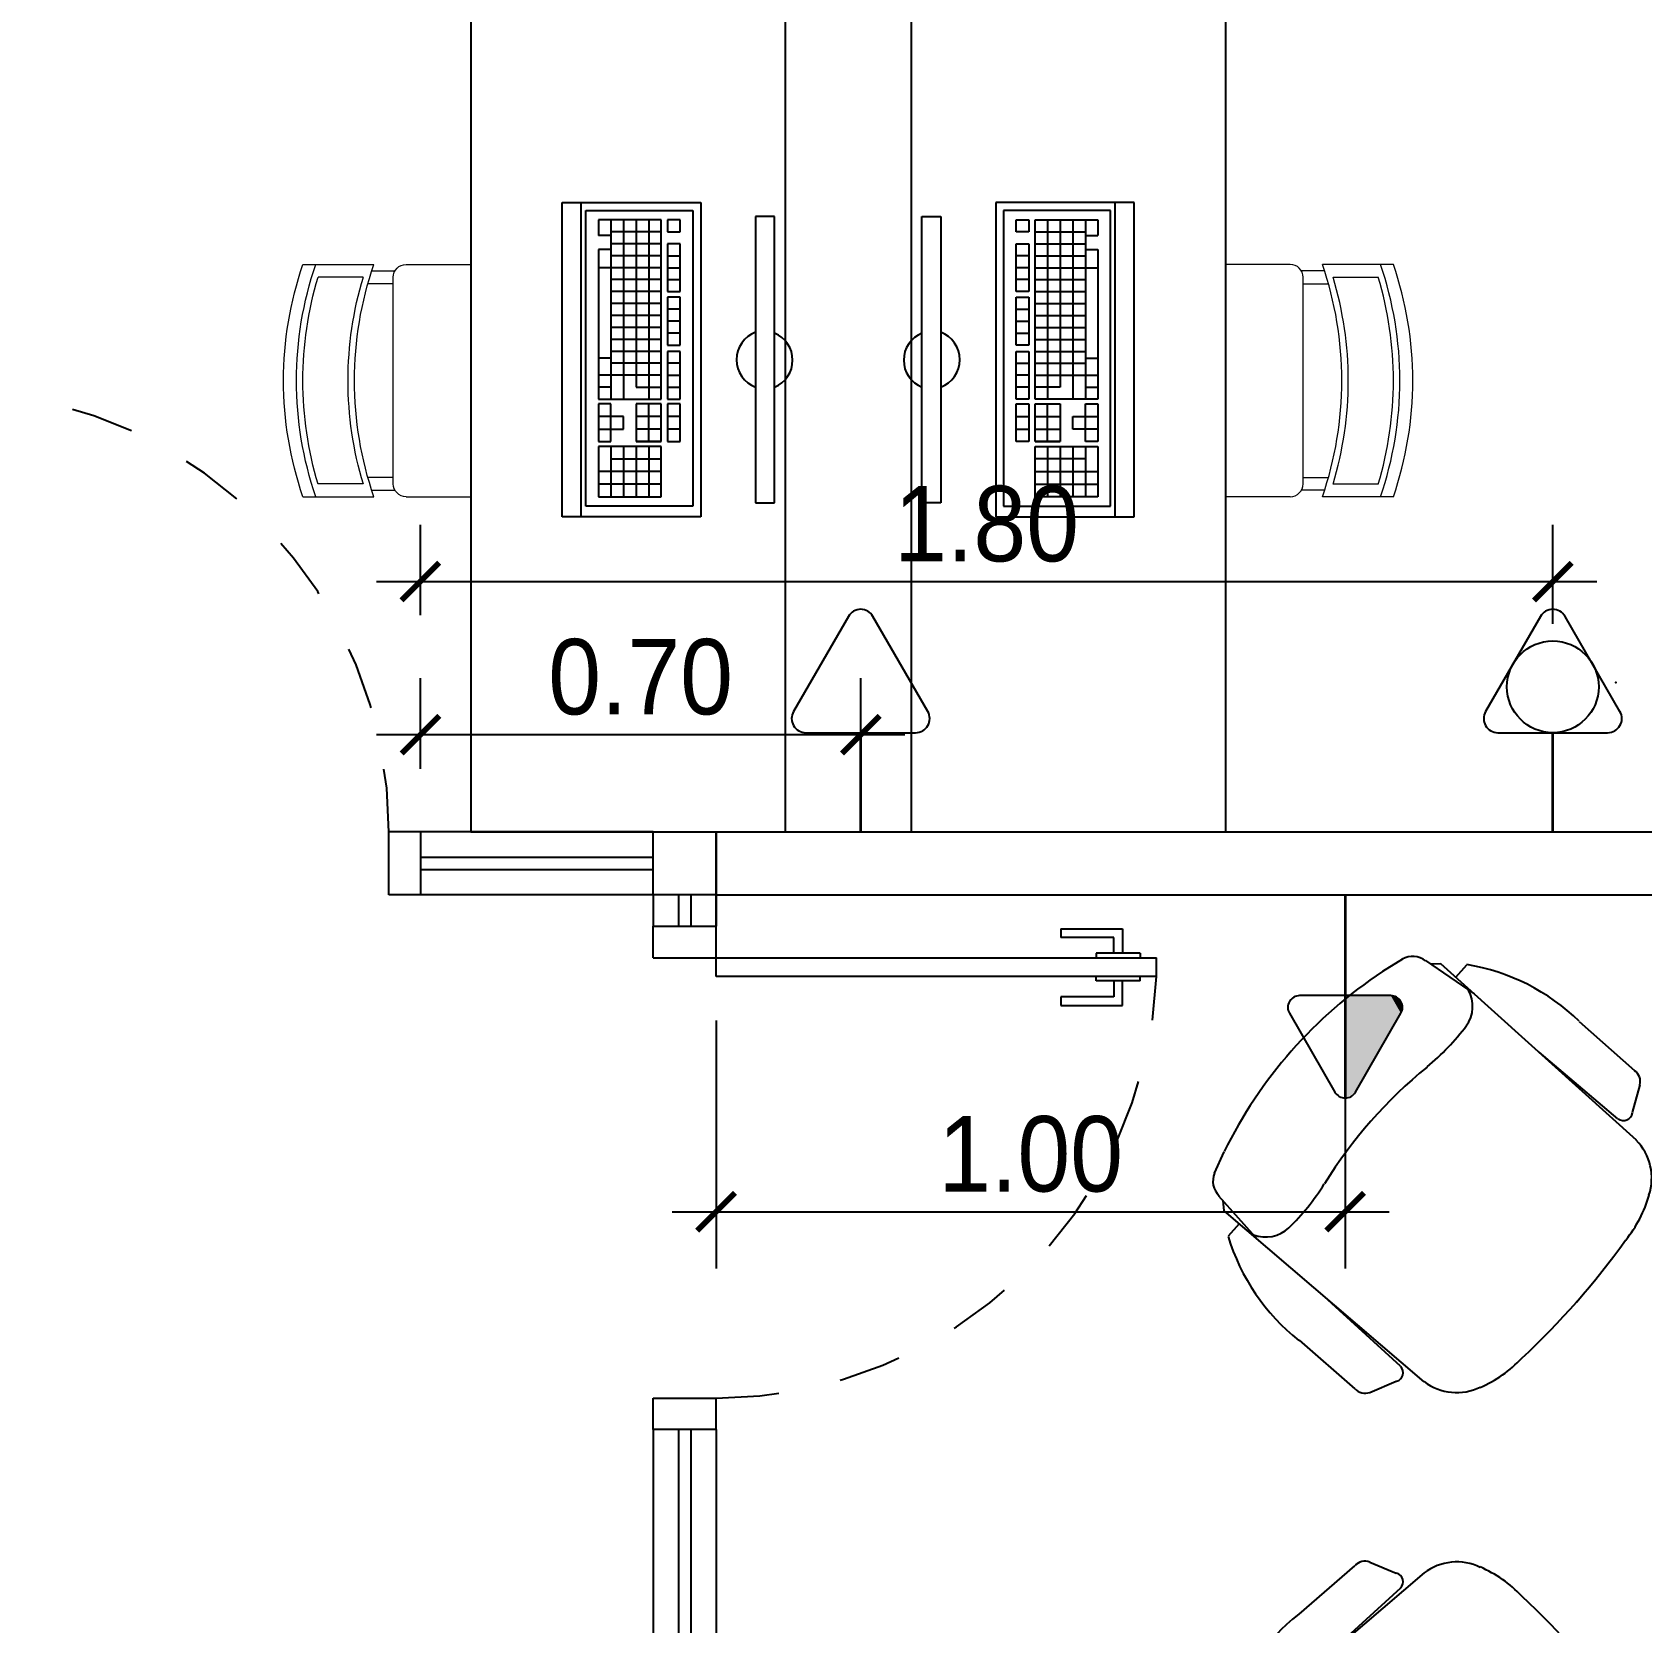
# Model space of a CAD drawing. Header units: millimetres. Extents: x 7034 to 7235, y -465 to -380.
# Drawn here: x 7139.607 to 7142.166, y -411.341 to -408.812 of the extents above; entities that cross this region are included whole.
import ezdxf

# ---------------------------------------------------------------- set-up
doc = ezdxf.new("R2010")
doc.units = ezdxf.units.MM
doc.header["$LTSCALE"] = 0.005
doc.linetypes.add('CONTINUO', pattern=[0])
doc.linetypes.add('DASHED', pattern=[19.05, 12.7, -6.35])
doc.layers.get('0').update_dxf_attribs({"linetype": 'CONTINUO'})
doc.layers.get('DEFPOINTS').update_dxf_attribs({"linetype": 'CONTINUO', "lineweight": 15})
for name, color, linetype in [('- COTAS', 12, 'Continuous'), ('0-TOMADAS', 12, 'Continuous'), ('ARQ-PEITORIAL', 4, 'Continuous'), ('ARQ_ESQUADRIA', 5, 'Continuous'), ('ARQ_JANELAALTA', 150, 'DASHED'), ('JANELA', 10, 'Continuous'), ('NN_PISO', 8, 'Continuous')]:
    doc.layers.add(name, color=color, linetype=linetype)
doc.layers.add('0-LAYOUT', color=250, linetype='Continuous', lineweight=25)
doc.styles.add('ARQ', font='arial.ttf', dxfattribs={"width": 0.9})
doc.dimstyles.new('1-50', dxfattribs={"dimtxt": 0.12, "dimasz": 0.06, "dimexe": 0.09, "dimexo": 0.1, "dimgap": 0.03, "dimtad": 1, "dimzin": 0, "dimdsep": 46, "dimtxsty": 'ARQ', "dimblk": 'ARCHTICK', "dimcen": 0, "dimdle": 0.07, "dimclrd": 1, "dimclre": 1, "dimclrt": 7, "dimadec": 0, "dimazin": 0, "dimtm": 1e-09, "dimtfac": 1, "dimtofl": 0, "dimtmove": 2, "dimatfit": 3, "dimldrblk": 'ARCHTICK', "dimfxl": 1, "dimtolj": 1, "dimtzin": 0, "dimlwd": -1, "dimlwe": -1, "dimarcsym": 0})

# ---------------------------------------------------------------- blocks, each defined once
blk = doc.blocks.new('vafres')
at = {"lineweight": 13, "ltscale": 0.2}
for p, q in [((2157.847, 914.6481), (2157.847, 914.5352)), ((2158.2163, 914.6481), (2158.2163, 914.5352)), ((2157.8675, 914.5521), (2157.8675, 914.6239)), ((2158.1958, 914.5521), (2158.1958, 914.6239)), ((2157.8778, 914.5044), (2157.8778, 914.5455)), ((2158.1856, 914.5044), (2158.1856, 914.5448)), ((2157.8573, 914.5386), (2157.8573, 914.5017)), ((2158.2061, 914.5386), (2158.2061, 914.5017)), ((2158.1958, 914.5044), (2157.8675, 914.5044)), ((2157.847, 914.4839), (2157.847, 914.3813)), ((2158.2163, 914.4839), (2158.2163, 914.3813))]:
    blk.add_line(p, q, dxfattribs=at)
for centre, radius, start, end in [((2158.0317, 914.1094), 0.5694, 71.0753, 108.9246), ((2158.0317, 914.0889), 0.5694, 71.0753, 108.9246), ((2158.0317, 914.0787), 0.5694, 73.2016, 106.7984), ((2158.0317, 914.0787), 0.5694, 73.2016, 106.7984), ((2158.0317, 914.0069), 0.5694, 73.2016, 106.7984), ((2158.0317, 913.9966), 0.5694, 71.0753, 108.9246), ((2157.8675, 914.4839), 0.0205, 90, 180), ((2158.1958, 914.4839), 0.0205, 360, 90)]:
    blk.add_arc(centre, radius, start, end, dxfattribs=at)
blk = doc.blocks.new('_ArchTick')
at = {"color": 0, "linetype": 'ByBlock', "const_width": 0.15}
blk.add_lwpolyline([(-0.5, -0.5), (0.5, 0.5)], dxfattribs=at)
blk = doc.blocks.new('*D71')
at = {"layer": '- COTAS', "color": 1, "transparency": 16777216}
for p, q in [((7140.6945, -410.3832), (7140.6945, -410.7771)), ((7141.6945, -410.3832), (7141.6945, -410.7771)), ((7140.6245, -410.6871), (7141.7645, -410.6871))]:
    blk.add_line(p, q, dxfattribs=at)
at = {"layer": 'DEFPOINTS', "color": 0, "transparency": 16777216}
for p in [(7140.6945, -410.2832), (7141.6945, -410.2832), (7141.6945, -410.6871)]:
    blk.add_point(p, dxfattribs=at)
at = {"layer": '- COTAS', "color": 1, "transparency": 16777216, "xscale": 0.06, "yscale": 0.06, "zscale": 0.06, "rotation": 180}
blk.add_blockref('_ArchTick', (7140.6945, -410.6871), dxfattribs=at)
at = {"layer": '- COTAS', "color": 1, "transparency": 16777216, "xscale": 0.06, "yscale": 0.06, "zscale": 0.06}
blk.add_blockref('_ArchTick', (7141.6945, -410.6871), dxfattribs=at)
at = {"layer": '- COTAS', "color": 7, "transparency": 16777216, "insert": (7141.1945, -410.5958), "char_height": 0.12, "attachment_point": 5, "style": 'ARQ'}
blk.add_mtext('\\A1;1.00', dxfattribs=at)
blk = doc.blocks.new('TOMADA-H115')
blk.add_lwpolyline([(-0.066, 0.1461), (0.066, 0.1461, 0.57735), (0.0807, 0.1717), (0.0148, 0.2859, 0.57735), (-0.0148, 0.2859), (-0.0807, 0.1717, 0.57735)], format="xyb", close=True)
blk.add_lwpolyline([(-0.066, 0.1461), (0.066, 0.1461, 0.57735), (0.0807, 0.1717), (0.0148, 0.2859, 0.57735), (-0.0148, 0.2859), (-0.0807, 0.1717, 0.57735)], format="xyb", close=True)
at = {"const_width": 0.00374}
blk.add_lwpolyline([(0, 0.2945), (0, 0)], dxfattribs=at)
for points in [[(-0.066, 0.1461), (-0.0807, 0.1717), (0, 0.1461), (0, 0.2945)], [(-0.0807, 0.1717), (0, 0.2945), (-0.0148, 0.2859)], [(-0.081, 0.1552), (-0.0807, 0.1717), (-0.083, 0.1641)], [(-0.083, 0.1641), (-0.0807, 0.1717), (-0.0822, 0.1683)], [(-0.081, 0.1552), (-0.083, 0.1641), (-0.0827, 0.1597)], [(-0.066, 0.1461), (-0.0807, 0.1717), (-0.081, 0.1552)], [(-0.081, 0.1552), (-0.066, 0.1461), (-0.0742, 0.1482)], [(-0.081, 0.1552), (-0.0742, 0.1482), (-0.0782, 0.1513)], [(-0.0742, 0.1482), (-0.066, 0.1461), (-0.0702, 0.1466)]]:
    blk.add_solid(points)
blk = doc.blocks.new('TOMADA-H30')
blk.add_lwpolyline([(-0.1082, 0.1955), (0.1082, 0.1955, 0.57735), (0.1324, 0.2375), (0.0242, 0.4248, 0.57735), (-0.0242, 0.4248), (-0.1324, 0.2375, 0.57735)], format="xyb", close=True)
at = {"const_width": 0.005}
blk.add_lwpolyline([(0, 0.1955), (0, 0)], dxfattribs=at)
blk = doc.blocks.new('2541982')
at = {"layer": '0-TOMADAS', "xscale": 0.6451236243583418, "yscale": 0.6451236243583418, "zscale": 0.6451236243583418, "rotation": 270}
blk.add_blockref('TOMADA-H30', (3218.8519, 1440.9676), dxfattribs=at)
blk = doc.blocks.new('*D225')
at = {"layer": 'DEFPOINTS', "color": 0, "transparency": 16777216}
for p in [(7140.9245, -409.9286), (7140.2245, -410.0832), (7140.9245, -410.0832)]:
    blk.add_point(p, dxfattribs=at)
at = {"layer": 'NN_PISO', "color": 1, "transparency": 16777216}
for p, q in [((7140.2245, -409.9832), (7140.2245, -409.8386)), ((7140.9245, -409.9832), (7140.9245, -409.8386)), ((7140.1545, -409.9286), (7140.9945, -409.9286))]:
    blk.add_line(p, q, dxfattribs=at)
at = {"layer": 'NN_PISO', "color": 1, "transparency": 16777216, "xscale": 0.06, "yscale": 0.06, "zscale": 0.06, "rotation": 180}
blk.add_blockref('_ArchTick', (7140.2245, -409.9286), dxfattribs=at)
at = {"layer": 'NN_PISO', "color": 1, "transparency": 16777216, "xscale": 0.06, "yscale": 0.06, "zscale": 0.06}
blk.add_blockref('_ArchTick', (7140.9245, -409.9286), dxfattribs=at)
at = {"layer": 'NN_PISO', "color": 7, "transparency": 16777216, "insert": (7140.5745, -409.8373), "char_height": 0.12, "attachment_point": 5, "style": 'ARQ'}
blk.add_mtext('\\A1;0.70', dxfattribs=at)
blk = doc.blocks.new('*D226')
at = {"layer": 'DEFPOINTS', "color": 0, "transparency": 16777216}
for p in [(7142.0245, -409.6853), (7140.2245, -409.8386), (7142.0245, -409.8526)]:
    blk.add_point(p, dxfattribs=at)
at = {"layer": 'NN_PISO', "color": 1, "transparency": 16777216}
for p, q in [((7140.2245, -409.7386), (7140.2245, -409.5953)), ((7142.0245, -409.7526), (7142.0245, -409.5953)), ((7140.1545, -409.6853), (7142.0945, -409.6853))]:
    blk.add_line(p, q, dxfattribs=at)
at = {"layer": 'NN_PISO', "color": 1, "transparency": 16777216, "xscale": 0.06, "yscale": 0.06, "zscale": 0.06, "rotation": 180}
blk.add_blockref('_ArchTick', (7140.2245, -409.6853), dxfattribs=at)
at = {"layer": 'NN_PISO', "color": 1, "transparency": 16777216, "xscale": 0.06, "yscale": 0.06, "zscale": 0.06}
blk.add_blockref('_ArchTick', (7142.0245, -409.6853), dxfattribs=at)
at = {"layer": 'NN_PISO', "color": 7, "transparency": 16777216, "insert": (7141.1245, -409.594), "char_height": 0.12, "attachment_point": 5, "style": 'ARQ'}
blk.add_mtext('\\A1;1.80', dxfattribs=at)
blk = doc.blocks.new('A$C686A6CA0')
at = {"layer": 'ARQ-PEITORIAL'}
for p, q in [((-0.1, 2.53), (-0.1, 2.48)), ((0, 2.53), (0, 2.48)), ((-0.1, 2.48), (0, 2.48))]:
    blk.add_line(p, q, dxfattribs=at)
at = {"layer": 'ARQ_ESQUADRIA'}
for p, q in [((-0.52, 2.53), (-0.52, 2.63)), ((-0.47, 2.63), (-0.52, 2.63)), ((-0.47, 2.59), (-0.1, 2.59)), ((-0.47, 2.57), (-0.1, 2.57)), ((-0.47, 2.53), (-0.52, 2.53)), ((-0.06, 2.53), (-0.06, 2.48)), ((-0.04, 2.53), (-0.04, 2.48)), ((-0.1, 2.43), (-0.1, 2.48)), ((-0.1, 2.43), (-0.1, 2.48)), ((0, 2.43), (0, 2.48)), ((0, 2.43), (0, 2.48)), ((0.5481, 2.476), (0.6461, 2.476)), ((0.5481, 2.476), (0.5481, 2.462)), ((0.5621, 2.462), (0.5481, 2.462)), ((0.6321, 2.462), (0.5621, 2.462)), ((0.5621, 2.462), (0.5621, 2.462)), ((0.6321, 2.437), (0.6321, 2.462)), ((0.6461, 2.476), (0.6461, 2.437)), ((0.6741, 2.437), (0.6041, 2.437)), ((0.6041, 2.437), (0.6041, 2.43)), ((0.6741, 2.437), (0.6741, 2.43)), ((-0.1, 2.43), (0, 2.43)), ((-0.1, 2.43), (0, 2.43)), ((0, 2.43), (0.7, 2.43)), ((0, 2.4), (0, 2.43)), ((0.7, 2.4), (0.7, 2.43)), ((0.7, 2.4), (0, 2.4)), ((0.6041, 2.393), (0.6041, 2.4)), ((0.6741, 2.393), (0.6041, 2.393)), ((0.6321, 2.393), (0.6321, 2.368)), ((0.6461, 2.354), (0.6461, 2.393)), ((0.6741, 2.393), (0.6741, 2.4)), ((0.5481, 2.368), (0.5481, 2.354)), ((0.5621, 2.368), (0.5481, 2.368)), ((0.5481, 2.354), (0.6461, 2.354)), ((0.5621, 2.368), (0.5621, 2.368)), ((0.6321, 2.368), (0.5621, 2.368)), ((-0.1, 1.73), (0, 1.73)), ((-0.1, 1.68), (-0.1, 1.73)), ((0, 1.68), (0, 1.73)), ((0, 1.68), (-0.1, 1.68)), ((-0.06, 1.68), (-0.06, 0.1)), ((-0.04, 1.68), (-0.04, 0.1))]:
    blk.add_line(p, q, dxfattribs=at)
at = {"layer": 'ARQ_JANELAALTA'}
for centre, start, end in [((-1.2207, 2.63), 0, 87.4911), ((0, 2.4307), 270, 357.4911)]:
    blk.add_arc(centre, 0.7007, start, end, dxfattribs=at)
at = {"layer": 'JANELA'}
for p, q in [((-0.47, 2.63), (-0.47, 2.53)), ((-0.1, 2.63), (-0.47, 2.63)), ((-0.1, 2.53), (-0.47, 2.53)), ((-0.1, 2.53), (-0.1, 2.48)), ((0, 2.48), (0, 2.53)), ((-0.1, 2.48), (0, 2.48)), ((-0.1, 1.68), (-0.1, 0.1)), ((0, 1.68), (0, 0.1))]:
    blk.add_line(p, q, dxfattribs=at)
blk.add_lwpolyline([(0, 2.53), (-0.1, 2.53), (-0.1, 2.63), (0, 2.63)], close=True, dxfattribs=at)
blk = doc.blocks.new('A$C1D1E4AAD')
at = {"layer": '0-LAYOUT', "linetype": 'ByBlock'}
for p, q in [((-2.0148, 0), (-2.0148, -1.6)), ((-1.2148, 0), (-1.2148, -1.6)), ((-2.519, -0.1026), (-2.5509, -0.1221)), ((-2.4046, -0.1576), (-2.4818, -0.1047)), ((-2.4578, -0.1099), (-2.4741, -0.1104)), ((-2.1472, -0.3901), (-2.4578, -0.1099)), ((-2.4339, -0.1309), (-2.4167, -0.1112)), ((-2.2381, -0.2014), (-2.1504, -0.2795)), ((-2.1764, -0.356), (-2.3019, -0.25)), ((-2.1416, -0.302), (-2.154, -0.3461)), ((-2.8176, -0.4426), (-2.8024, -0.4084)), ((-2.7483, -0.5489), (-2.8107, -0.4792)), ((-2.8025, -0.5023), (-2.8041, -0.4861)), ((-0.8836, -0.4795), (-1.001, -0.4803)), ((-2.4845, -0.7742), (-2.8025, -0.5023)), ((-1.0225, -0.4914), (-1.0423, -0.5327)), ((-2.7786, -0.5233), (-2.7959, -0.5429)), ((-0.6899, -0.5557), (-0.6899, -0.5295)), ((-1.0764, -0.5613), (-0.6581, -0.5557)), ((-1.032, -0.5549), (-0.8677, -0.5581)), ((-0.7296, -0.5565), (-0.6367, -0.5676)), ((-0.6581, -0.5557), (-0.6462, -0.5668)), ((-0.6073, -0.5906), (-0.5962, -0.6264)), ((-2.5221, -0.7496), (-2.6434, -0.6388)), ((-2.6834, -0.7083), (-2.5946, -0.7853)), ((-2.5711, -0.7911), (-2.529, -0.7731)), ((-0.6073, -1.0431), (-0.5962, -1.0074)), ((-2.6834, -1.1435), (-2.5946, -1.0666)), ((-2.5711, -1.0608), (-2.529, -1.0787)), ((-1.0764, -1.0724), (-0.6581, -1.078)), ((-0.7296, -1.0772), (-0.6367, -1.0661)), ((-0.6581, -1.078), (-0.6462, -1.0669)), ((-2.4845, -1.0777), (-2.8025, -1.3496)), ((-1.032, -1.0788), (-0.8677, -1.0756)), ((-0.6899, -1.078), (-0.6899, -1.1042)), ((-2.5221, -1.1022), (-2.6434, -1.2131)), ((-1.0225, -1.1423), (-1.0423, -1.101)), ((-0.8836, -1.1542), (-1.001, -1.1534)), ((-2.7483, -1.303), (-2.8107, -1.3726)), ((-2.7786, -1.3286), (-2.7959, -1.3089)), ((-2.8025, -1.3496), (-2.8041, -1.3658)), ((-2.8176, -1.4093), (-2.8024, -1.4435)), ((-2.1472, -1.4617), (-2.4578, -1.742)), ((-2.1764, -1.4959), (-2.3019, -1.6019)), ((-2.1416, -1.5498), (-2.154, -1.5057)), ((-2.2381, -1.6505), (-2.1504, -1.5723)), ((-2.0148, -1.6), (-1.2148, -1.6)), ((-2.4046, -1.6942), (-2.4818, -1.7472)), ((-2.519, -1.7493), (-2.5509, -1.7298)), ((-2.4339, -1.721), (-2.4167, -1.7407)), ((-2.4578, -1.742), (-2.4741, -1.7415))]:
    blk.add_line(p, q, dxfattribs=at)
for centre, radius, start, end in [((-2.5026, -0.1308), 0.0328, 51.4098, 120.5547), ((-2.1494, -0.7283), 0.7271, 123.5174, 153.896), ((-2.4707, -0.4398), 0.3333, 45.7372, 80.6494), ((-2.4596, -0.177), 0.0523, 323.2944, 29.1682), ((-2.4596, -0.177), 0.0523, 323.2944, 29.1682), ((-2.712, 0.012), 0.3678, 309.1313, 323.2958), ((-2.0117, -0.8493), 0.7418, 129.1314, 148.282), ((-2.1616, -0.2971), 0.0207, 345.8779, 57.0329), ((-2.1675, -0.3448), 0.0141, 232.5784, 352.1311), ((-2.2085, -0.4503), 0.0857, 341.4955, 44.5153), ((-2.7875, -0.4552), 0.0328, 156.8587, 226.0036), ((-2.9561, -0.2659), 0.3678, 314.1176, 328.2821), ((-2.3206, -0.4216), 0.2017, 320.8696, 343.9764), ((-1.0042, -0.5009), 0.0207, 81.6738, 152.8287), ((-0.8661, -0.8121), 0.3333, 58.0573, 92.9695), ((-2.7362, -0.4918), 0.0523, 248.2452, 314.1189), ((-1.0312, -0.5406), 0.0141, 146.5756, 266.1283), ((-2.477, -0.4469), 0.3333, 196.764, 231.6762), ((-3.1806, 0.1774), 1.2492, 312.9781, 324.4353), ((-1.0701, -0.647), 0.0857, 94.1914, 157.2111), ((-0.701, -0.6073), 0.0523, 109.5385, 175.4123), ((-0.6383, -0.601), 0.0328, 18.152, 87.2969), ((-0.9669, -0.6994), 0.2017, 154.7303, 177.8371), ((-0.3867, -0.6319), 0.3678, 175.4109, 189.5754), ((-1.2979, -0.8169), 0.7271, 344.8107, 15.1893), ((0.0745, -0.8169), 1.2492, 174.2714, 185.7286), ((-1.4813, -0.8169), 0.7418, 350.4247, 9.5753), ((-2.4757, -0.5981), 0.2017, 293.437, 316.5438), ((-2.5321, -0.7598), 0.0141, 285.2823, 44.835), ((-2.5786, -0.7718), 0.0207, 220.3805, 291.5354), ((-2.4327, -0.7056), 0.0857, 232.8981, 295.9178), ((-0.9669, -0.9343), 0.2017, 182.1629, 205.2697), ((-0.3867, -1.0018), 0.3678, 170.4246, 184.5891), ((-1.0701, -0.9867), 0.0857, 202.7889, 265.8086), ((-0.701, -1.0264), 0.0523, 184.5877, 250.4615), ((-0.701, -1.0264), 0.0523, 184.5877, 250.4615), ((-0.6383, -1.0328), 0.0328, 272.7031, 341.848), ((-2.5786, -1.08), 0.0207, 68.4646, 139.6195), ((-2.4327, -1.1463), 0.0857, 64.0822, 127.1019), ((-2.4757, -1.2537), 0.2017, 43.4562, 66.563), ((-2.5321, -1.092), 0.0141, 315.165, 74.7177), ((-1.0312, -1.0931), 0.0141, 93.8717, 213.4244), ((-3.1806, -2.0292), 1.2492, 35.5647, 47.0219), ((-0.8661, -0.8216), 0.3333, 267.0305, 301.9427), ((-2.477, -1.4049), 0.3333, 128.3238, 163.236), ((-1.0042, -1.1328), 0.0207, 207.1713, 278.3262), ((-2.3206, -1.4303), 0.2017, 16.0236, 39.1304), ((-2.7362, -1.36), 0.0523, 45.8811, 111.7548), ((-2.9561, -1.5859), 0.3678, 31.7179, 45.8824), ((-2.7875, -1.3966), 0.0328, 133.9964, 203.1413), ((-2.2085, -1.4015), 0.0857, 315.4847, 18.5045), ((-2.0117, -1.0026), 0.7418, 211.718, 230.8686), ((-2.1494, -1.1236), 0.7271, 206.104, 236.4826), ((-2.1675, -1.5071), 0.0141, 7.8689, 127.4216), ((-2.1616, -1.5547), 0.0207, 302.9671, 14.1221), ((-2.712, -1.8639), 0.3678, 36.7042, 50.8687), ((-2.4596, -1.6749), 0.0523, 330.8318, 36.7056), ((-2.4596, -1.6749), 0.0523, 330.8318, 36.7056), ((-2.4707, -1.4121), 0.3333, 279.3506, 314.2628), ((-2.5026, -1.7211), 0.0328, 239.4453, 308.5902)]:
    blk.add_arc(centre, radius, start, end, dxfattribs=at)
for p in [(-2.2419, -0.6471), (-1.1749, -0.8169), (-2.2419, -1.2048)]:
    blk.add_point(p, dxfattribs=at)

msp = doc.modelspace()

# ---------------------------------------------------------------- linework, layer by layer
at = {"layer": '0-LAYOUT'}
for p, q in [((7140.8045, -406.2832), (7140.8045, -410.0832)), ((7141.0045, -406.2832), (7141.0045, -410.0832)), ((7140.45, -409.5826), (7140.45, -409.0826)), ((7140.45, -409.0826), (7140.48, -409.0826)), ((7140.48, -409.0826), (7140.67, -409.0826)), ((7140.48, -409.5826), (7140.48, -409.0826)), ((7140.4874, -409.0953), (7140.6574, -409.0953)), ((7140.4874, -409.5653), (7140.4874, -409.0953)), ((7140.6574, -409.0953), (7140.6574, -409.5653)), ((7140.67, -409.0826), (7140.67, -409.5826)), ((7140.7572, -409.105), (7140.7572, -409.5601)), ((7140.7872, -409.105), (7140.7572, -409.105)), ((7140.7872, -409.5601), (7140.7872, -409.105)), ((7141.0217, -409.5601), (7141.0217, -409.105)), ((7141.0217, -409.105), (7141.0517, -409.105)), ((7141.0517, -409.105), (7141.0517, -409.5601)), ((7141.1389, -409.0826), (7141.1389, -409.5826)), ((7141.3289, -409.0826), (7141.1389, -409.0826)), ((7141.1515, -409.0953), (7141.1515, -409.5653)), ((7141.3215, -409.0953), (7141.1515, -409.0953)), ((7141.3215, -409.5653), (7141.3215, -409.0953)), ((7141.3289, -409.5826), (7141.3289, -409.0826)), ((7141.3589, -409.0826), (7141.3289, -409.0826)), ((7141.3589, -409.5826), (7141.3589, -409.0826)), ((7140.5074, -409.1103), (7140.5074, -409.1349)), ((7140.6074, -409.1103), (7140.5074, -409.1103)), ((7140.5274, -409.1103), (7140.5274, -409.3953)), ((7140.6074, -409.1293), (7140.5274, -409.1293)), ((7140.5474, -409.1103), (7140.5474, -409.3953)), ((7140.5674, -409.1103), (7140.5674, -409.3763)), ((7140.5874, -409.1103), (7140.5874, -409.3953)), ((7140.6074, -409.3953), (7140.6074, -409.1103)), ((7140.6174, -409.1103), (7140.6174, -409.1293)), ((7140.6374, -409.1103), (7140.6174, -409.1103)), ((7140.6174, -409.1293), (7140.6374, -409.1293)), ((7140.6374, -409.1293), (7140.6374, -409.1103)), ((7141.1715, -409.1293), (7141.1715, -409.1103)), ((7141.1715, -409.1103), (7141.1915, -409.1103)), ((7141.1915, -409.1293), (7141.1715, -409.1293)), ((7141.1915, -409.1103), (7141.1915, -409.1293)), ((7141.2015, -409.3953), (7141.2015, -409.1103)), ((7141.2015, -409.1103), (7141.3015, -409.1103)), ((7141.2015, -409.1293), (7141.2815, -409.1293)), ((7141.2215, -409.1103), (7141.2215, -409.3953)), ((7141.2415, -409.1103), (7141.2415, -409.3763)), ((7141.2615, -409.1103), (7141.2615, -409.3953)), ((7141.2815, -409.1103), (7141.2815, -409.3953)), ((7141.3015, -409.1103), (7141.3015, -409.1349)), ((7140.5274, -409.1349), (7140.5074, -409.1349)), ((7140.5274, -409.1573), (7140.5074, -409.1573)), ((7140.5074, -409.1573), (7140.5074, -409.3953)), ((7140.6074, -409.1483), (7140.5274, -409.1483)), ((7140.6174, -409.1483), (7140.6174, -409.2243)), ((7140.6374, -409.1483), (7140.6174, -409.1483)), ((7140.6374, -409.2243), (7140.6374, -409.1483)), ((7141.1715, -409.2243), (7141.1715, -409.1483)), ((7141.1715, -409.1483), (7141.1915, -409.1483)), ((7141.1915, -409.1483), (7141.1915, -409.2243)), ((7141.2015, -409.1483), (7141.2815, -409.1483)), ((7141.2815, -409.1349), (7141.3015, -409.1349)), ((7141.2815, -409.1573), (7141.3015, -409.1573)), ((7141.3015, -409.1573), (7141.3015, -409.3953)), ((7140.6074, -409.1673), (7140.5274, -409.1673)), ((7140.6174, -409.1673), (7140.6374, -409.1673)), ((7141.1915, -409.1673), (7141.1715, -409.1673)), ((7141.2015, -409.1673), (7141.2815, -409.1673)), ((7140.6074, -409.1863), (7140.5074, -409.1863)), ((7140.6074, -409.2053), (7140.5274, -409.2053)), ((7140.6174, -409.1863), (7140.6374, -409.1863)), ((7140.6174, -409.2053), (7140.6374, -409.2053)), ((7141.1915, -409.1863), (7141.1715, -409.1863)), ((7141.1915, -409.2053), (7141.1715, -409.2053)), ((7141.2015, -409.1863), (7141.3015, -409.1863)), ((7141.2015, -409.2053), (7141.2815, -409.2053)), ((7140.6074, -409.2243), (7140.5274, -409.2243)), ((7140.6174, -409.2243), (7140.6374, -409.2243)), ((7140.6174, -409.2334), (7140.6174, -409.3094)), ((7140.6374, -409.2334), (7140.6174, -409.2334)), ((7140.6374, -409.3094), (7140.6374, -409.2334)), ((7141.1915, -409.2243), (7141.1715, -409.2243)), ((7141.1715, -409.3094), (7141.1715, -409.2334)), ((7141.1715, -409.2334), (7141.1915, -409.2334)), ((7141.1915, -409.2334), (7141.1915, -409.3094)), ((7141.2015, -409.2243), (7141.2815, -409.2243)), ((7140.6074, -409.2433), (7140.5274, -409.2433)), ((7140.6374, -409.2524), (7140.6174, -409.2524)), ((7141.1715, -409.2524), (7141.1915, -409.2524)), ((7141.2015, -409.2433), (7141.2815, -409.2433)), ((7140.6074, -409.2623), (7140.5274, -409.2623)), ((7140.6074, -409.2813), (7140.5274, -409.2813)), ((7140.6374, -409.2714), (7140.6174, -409.2714)), ((7141.1715, -409.2714), (7141.1915, -409.2714)), ((7141.2015, -409.2623), (7141.2815, -409.2623)), ((7141.2015, -409.2813), (7141.2815, -409.2813)), ((7140.6074, -409.3003), (7140.5274, -409.3003)), ((7140.6374, -409.2904), (7140.6174, -409.2904)), ((7140.6174, -409.3094), (7140.6374, -409.3094)), ((7141.1715, -409.2904), (7141.1915, -409.2904)), ((7141.1915, -409.3094), (7141.1715, -409.3094)), ((7141.2015, -409.3003), (7141.2815, -409.3003)), ((7140.5274, -409.3303), (7140.5074, -409.3303)), ((7140.6074, -409.3193), (7140.5274, -409.3193)), ((7140.6174, -409.3193), (7140.6174, -409.3953)), ((7140.6374, -409.3193), (7140.6174, -409.3193)), ((7140.6374, -409.3953), (7140.6374, -409.3193)), ((7141.1715, -409.3953), (7141.1715, -409.3193)), ((7141.1715, -409.3193), (7141.1915, -409.3193)), ((7141.1915, -409.3193), (7141.1915, -409.3953)), ((7141.2015, -409.3193), (7141.2815, -409.3193)), ((7141.2815, -409.3303), (7141.3015, -409.3303)), ((7140.6074, -409.3573), (7140.5074, -409.3573)), ((7140.6074, -409.3383), (7140.5274, -409.3383)), ((7140.6374, -409.3383), (7140.6174, -409.3383)), ((7140.6174, -409.3573), (7140.6374, -409.3573)), ((7141.1715, -409.3383), (7141.1915, -409.3383)), ((7141.1915, -409.3573), (7141.1715, -409.3573)), ((7141.2015, -409.3383), (7141.2815, -409.3383)), ((7141.2015, -409.3573), (7141.3015, -409.3573)), ((7140.5274, -409.3763), (7140.5074, -409.3763)), ((7140.5674, -409.3763), (7140.6074, -409.3763)), ((7140.6174, -409.3763), (7140.6374, -409.3763)), ((7141.1915, -409.3763), (7141.1715, -409.3763)), ((7141.2415, -409.3763), (7141.2015, -409.3763)), ((7141.2815, -409.3763), (7141.3015, -409.3763)), ((7140.5074, -409.3953), (7140.6074, -409.3953)), ((7140.5074, -409.4028), (7140.5074, -409.4628)), ((7140.5274, -409.4028), (7140.5074, -409.4028)), ((7140.5274, -409.4628), (7140.5274, -409.4028)), ((7140.5674, -409.4028), (7140.5674, -409.4628)), ((7140.6074, -409.4028), (7140.5674, -409.4028)), ((7140.5874, -409.4628), (7140.5874, -409.4028)), ((7140.6074, -409.4628), (7140.6074, -409.4028)), ((7140.6174, -409.3953), (7140.6374, -409.3953)), ((7140.6174, -409.4028), (7140.6174, -409.4628)), ((7140.6374, -409.4028), (7140.6174, -409.4028)), ((7140.6374, -409.4628), (7140.6374, -409.4028)), ((7141.1915, -409.3953), (7141.1715, -409.3953)), ((7141.1715, -409.4628), (7141.1715, -409.4028)), ((7141.1715, -409.4028), (7141.1915, -409.4028)), ((7141.1915, -409.4028), (7141.1915, -409.4628)), ((7141.3015, -409.3953), (7141.2015, -409.3953)), ((7141.2015, -409.4628), (7141.2015, -409.4028)), ((7141.2015, -409.4028), (7141.2415, -409.4028)), ((7141.2215, -409.4628), (7141.2215, -409.4028)), ((7141.2415, -409.4028), (7141.2415, -409.4628)), ((7141.2815, -409.4028), (7141.3015, -409.4028)), ((7141.2815, -409.4628), (7141.2815, -409.4028)), ((7141.3015, -409.4028), (7141.3015, -409.4628)), ((7140.5474, -409.4228), (7140.5074, -409.4228)), ((7140.5474, -409.4428), (7140.5474, -409.4228)), ((7140.6074, -409.4228), (7140.5674, -409.4228)), ((7140.6374, -409.4228), (7140.6174, -409.4228)), ((7141.1715, -409.4228), (7141.1915, -409.4228)), ((7141.2015, -409.4228), (7141.2415, -409.4228)), ((7141.2615, -409.4428), (7141.2615, -409.4228)), ((7141.2615, -409.4228), (7141.3015, -409.4228)), ((7140.5074, -409.4428), (7140.5474, -409.4428)), ((7140.5074, -409.4628), (7140.5274, -409.4628)), ((7140.6074, -409.4428), (7140.5674, -409.4428)), ((7140.5674, -409.4628), (7140.6074, -409.4628)), ((7140.6074, -409.4628), (7140.5674, -409.4628)), ((7140.6374, -409.4428), (7140.6174, -409.4428)), ((7140.6174, -409.4628), (7140.6374, -409.4628)), ((7141.1715, -409.4428), (7141.1915, -409.4428)), ((7141.1915, -409.4628), (7141.1715, -409.4628)), ((7141.2015, -409.4428), (7141.2415, -409.4428)), ((7141.2415, -409.4628), (7141.2015, -409.4628)), ((7141.2015, -409.4628), (7141.2415, -409.4628)), ((7141.3015, -409.4428), (7141.2615, -409.4428)), ((7141.3015, -409.4628), (7141.2815, -409.4628)), ((7140.5074, -409.4703), (7140.5074, -409.5503)), ((7140.6074, -409.4703), (7140.5074, -409.4703)), ((7140.5274, -409.4703), (7140.5274, -409.5503)), ((7140.5274, -409.4903), (7140.6074, -409.4903)), ((7140.5474, -409.4703), (7140.5474, -409.5503)), ((7140.5674, -409.4703), (7140.5674, -409.5503)), ((7140.5874, -409.4703), (7140.5874, -409.5503)), ((7140.6074, -409.5503), (7140.6074, -409.4703)), ((7141.2015, -409.5503), (7141.2015, -409.4703)), ((7141.2015, -409.4703), (7141.3015, -409.4703)), ((7141.2815, -409.4903), (7141.2015, -409.4903)), ((7141.2215, -409.4703), (7141.2215, -409.5503)), ((7141.2415, -409.4703), (7141.2415, -409.5503)), ((7141.2615, -409.4703), (7141.2615, -409.5503)), ((7141.2815, -409.4703), (7141.2815, -409.5503)), ((7141.3015, -409.4703), (7141.3015, -409.5503)), ((7140.6074, -409.5103), (7140.5074, -409.5103)), ((7141.2015, -409.5103), (7141.3015, -409.5103)), ((7140.6074, -409.5303), (7140.5074, -409.5303)), ((7141.2015, -409.5303), (7141.3015, -409.5303)), ((7140.6574, -409.5653), (7140.4874, -409.5653)), ((7140.5074, -409.5503), (7140.6074, -409.5503)), ((7140.7572, -409.5601), (7140.7872, -409.5601)), ((7141.0517, -409.5601), (7141.0217, -409.5601)), ((7141.1515, -409.5653), (7141.3215, -409.5653)), ((7141.3015, -409.5503), (7141.2015, -409.5503)), ((7140.48, -409.5826), (7140.45, -409.5826)), ((7140.67, -409.5826), (7140.48, -409.5826)), ((7141.1389, -409.5826), (7141.3289, -409.5826)), ((7141.3289, -409.5826), (7141.3589, -409.5826))]:
    msp.add_line(p, q, dxfattribs=at)
msp.add_lwpolyline([(7140.3045, -410.0832), (7141.5045, -410.0832), (7141.5045, -408.0832), (7140.3045, -408.0832)], close=True, dxfattribs=at)
for centre, radius, start, end in [((7140.7739, -409.3326), 0.0468, 110.9733, 249.0267), ((7140.77, -409.3334), 0.0462, 291.7976, 68.2024), ((7141.0389, -409.3334), 0.0462, 111.7976, 248.2024), ((7141.035, -409.3326), 0.0468, 290.9733, 69.0267)]:
    msp.add_arc(centre, radius, start, end, dxfattribs=at)
at = {"layer": '0-LAYOUT', "linetype": 'ByBlock'}
msp.add_point((7142.1248, -409.8457), dxfattribs=at)
at = {"layer": '0-TOMADAS'}
msp.add_circle((7142.0245, -409.8526), 0.0729, dxfattribs=at)
at = {"layer": 'ARQ-PEITORIAL'}
for p, q in [((7140.6945, -410.0832), (7144.3045, -410.0832)), ((7140.6945, -410.1832), (7140.6945, -410.0832)), ((7140.6945, -410.1832), (7144.3045, -410.1832))]:
    msp.add_line(p, q, dxfattribs=at)
at = {"layer": 'ARQ_ESQUADRIA'}
for p, q in [((7140.5945, -410.2832), (7140.5945, -410.2332)), ((7140.6945, -410.2832), (7140.6945, -410.2332)), ((7140.5945, -410.2832), (7140.6945, -410.2832))]:
    msp.add_line(p, q, dxfattribs=at)

# ---------------------------------------------------------------- block references
at = {"xscale": 1.249890158726032, "yscale": 1.249890158726032, "zscale": 1.249890158726032}
for p, rotation in [((8941.9756, -4433.2945), 89.99999999989781), ((8943.0756, -4433.2945), 89.99999998524387)]:
    msp.add_blockref('2541982', p, dxfattribs=dict(at, rotation=rotation))
at = {"layer": '0-LAYOUT', "xscale": -1, "rotation": 90}
msp.add_blockref('vafres', (8054.6858, 1748.6659), dxfattribs=at)
at = {"layer": '0-LAYOUT', "rotation": 270}
msp.add_blockref('vafres', (6227.1231, 1748.6659), dxfattribs=at)
at = {"layer": '0-TOMADAS', "xscale": 1.097539416742506, "yscale": 1.097539416742506, "zscale": 1.097539416742506, "rotation": 180.0000000001389}
msp.add_blockref('TOMADA-H115', (7141.6945, -410.1832), dxfattribs=at)
at = {"layer": 'NN_PISO'}
for name, p in [('A$C686A6CA0', (7140.6945, -412.7132)), ('A$C1D1E4AAD', (7144.3045, -410.1832))]:
    msp.add_blockref(name, p, dxfattribs=at)

# ---------------------------------------------------------------- dimensions: what is measured, and where the dimension line sits
at = {"layer": '- COTAS'}
dim = msp.add_linear_dim(base=(7141.6945, -410.6871), p1=(7140.6945, -410.2832), p2=(7141.6945, -410.2832), dimstyle='1-50', dxfattribs=at)
dim.commit()
dim.dimension.update_dxf_attribs({"geometry": '*D71', "text_midpoint": (7141.1945, -410.5958)})
at = {"layer": 'NN_PISO'}
for base, p1, p2, picture, middle in [((7142.0245, -409.6853), (7140.2245, -409.8386), (7142.0245, -409.8526), '*D226', (7141.1245, -409.594)), ((7140.9245, -409.9286), (7140.2245, -410.0832), (7140.9245, -410.0832), '*D225', (7140.5745, -409.8373))]:
    dim = msp.add_linear_dim(base=base, p1=p1, p2=p2, dimstyle='1-50', dxfattribs=at)
    dim.commit()
    dim.dimension.update_dxf_attribs({"geometry": picture, "text_midpoint": middle})

doc.saveas('drawing.dxf')
